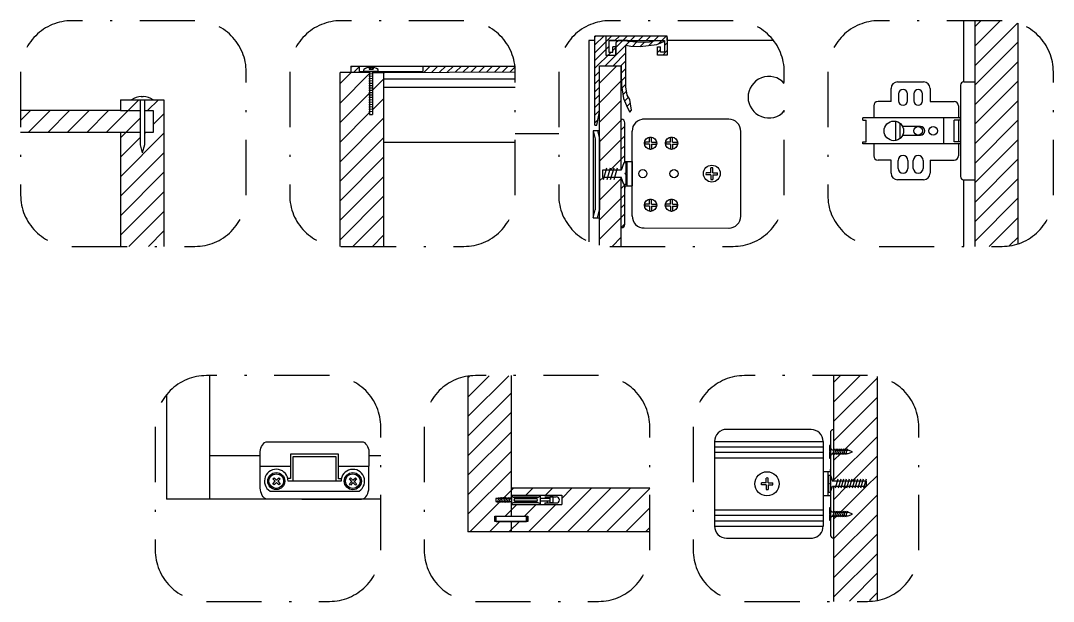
# Model space of a CAD drawing. Header units: millimetres. Extents: x 1648 to 3399, y 1593 to 2421.
# Drawn here: x 2481.5 to 2529.04, y 2319.37 to 2346.09 of the extents above; entities that cross this region are included whole.
import ezdxf

# ---------------------------------------------------------------- set-up
doc = ezdxf.new("R2010")
doc.units = ezdxf.units.MM
for name, pattern in [('DASHED', [0.75, 0.5, -0.25]), ('HIDDEN', [0.375, 0.25, -0.125]), ('TRATTOPUNTO', [25.4, 12.7, -6.35, 0, -6.35])]:
    doc.linetypes.add(name, pattern=pattern)
for name, color, linetype in [('ARREDI', 1, 'Continuous'), ('ARREDI SEZIONATI', 2, 'Continuous'), ('TRATTEGGIO', 5, 'HIDDEN'), ('VITI E CERNIERE', 8, 'Continuous')]:
    doc.layers.add(name, color=color, linetype=linetype)

msp = doc.modelspace()

# ---------------------------------------------------------------- hatches: boundary and pattern name
at = {"layer": 'ARREDI SEZIONATI'}
h = msp.add_hatch(dxfattribs=at)
h.set_pattern_fill('ANSI31', color=256, scale=0.2)
edge = h.paths.add_edge_path()
edge.add_line((2525.415, 2335.704), (2526.676, 2335.704))
edge.add_arc((2526.676, 2338.064), 2.36, 270, 288.2402)
edge.add_line((2527.415, 2335.823), (2527.415, 2345.97))
edge.add_arc((2526.676, 2343.729), 2.36, 71.7598, 90)
edge.add_line((2526.676, 2346.089), (2525.415, 2346.089))
edge.add_line((2525.415, 2346.089), (2525.415, 2335.704))
h = msp.add_hatch(dxfattribs=at)
h.set_pattern_fill('ANSI31', color=256, scale=0.2)
h.set_pattern_definition([(45, (-1034.7442, 530.17357), (-0.44901281, 0.44901281), [])])
h.paths.add_polyline_path([(2498.199, 2343.701), (2497.692, 2343.701), (2497.692, 2342.414), (2497.692, 2342.016), (2497.692, 2341.766), (2497.559, 2341.766), (2497.559, 2342.009), (2497.559, 2342.557), (2497.559, 2343.701), (2496.199, 2343.701), (2496.199, 2335.704, 0.004513), (2496.242, 2335.704), (2498.199, 2335.704)])
h = msp.add_hatch(dxfattribs=at)
h.set_pattern_fill('ANSI31', color=256, scale=0.2)
h.set_pattern_definition([(45, (-934.9542, 375.56755), (-0.44901281, 0.44901281), [])])
edge = h.paths.add_edge_path()
edge.add_line((2508.279, 2339.21), (2509.146, 2339.21))
edge.add_line((2509.146, 2339.21), (2509.146, 2344.013))
edge.add_line((2509.146, 2344.013), (2508.146, 2344.013))
edge.add_line((2508.146, 2344.013), (2508.146, 2340.655))
edge.add_line((2508.146, 2340.655), (2508.148, 2340.646))
edge.add_line((2508.148, 2340.646), (2508.148, 2337.38))
edge.add_line((2508.148, 2337.38), (2508.148, 2335.753))
edge.add_arc((2508.627, 2338.064), 2.36, 258.3045, 270)
edge.add_line((2508.627, 2335.704), (2509.146, 2335.704))
edge.add_line((2509.146, 2335.704), (2509.146, 2338.896))
edge.add_line((2509.146, 2338.896), (2508.279, 2338.896))
edge.add_line((2508.279, 2338.896), (2508.279, 2339.21))
h = msp.add_hatch(dxfattribs=at)
h.set_pattern_fill('ANSI31', color=256, scale=0.2)
h.set_pattern_definition([(45, (-934.9542, 355.59894), (-0.44901281, 0.44901281), [])])
h.paths.add_polyline_path([(2486.995, 2341.949), (2486.093, 2341.949), (2481.497, 2341.949), (2481.497, 2340.949), (2486.093, 2340.949), (2486.995, 2340.949)])
h.paths.add_polyline_path([(2486.995, 2342.449), (2486.593, 2342.449), (2486.093, 2342.449), (2486.093, 2341.949), (2486.995, 2341.949)], flags=17)
h.paths.add_polyline_path([(2488.093, 2342.449), (2487.2, 2342.449), (2487.2, 2341.949), (2487.593, 2341.949), (2487.593, 2340.949), (2487.2, 2340.949), (2487.2, 2340.375), (2487.098, 2340.004), (2486.995, 2340.375), (2486.995, 2340.949), (2486.093, 2340.949), (2486.093, 2335.704), (2488.093, 2335.704)])
h = msp.add_hatch(dxfattribs=at)
h.set_pattern_fill('ANSI31', color=256, scale=0.2)
h.paths.add_polyline_path([(2504.087, 2329.757), (2502.087, 2329.731), (2502.087, 2322.573), (2504.087, 2322.573), (2504.087, 2323.053), (2503.327, 2323.053), (2503.327, 2323.293), (2504.087, 2323.293), (2504.087, 2323.969), (2503.367, 2323.969), (2503.367, 2324.11), (2504.087, 2324.11), (2504.087, 2324.25)])
h.paths.add_polyline_path([(2510.459, 2322.573), (2510.459, 2324.573), (2504.087, 2324.573), (2504.087, 2324.25), (2506.406, 2324.25), (2506.406, 2323.828), (2505.622, 2323.828), (2504.087, 2323.828), (2504.087, 2323.293), (2504.847, 2323.293), (2504.847, 2323.053), (2504.087, 2323.053), (2504.087, 2322.573)])
h = msp.add_hatch(dxfattribs=at)
h.set_pattern_fill('ANSI31', color=256, scale=0.2)
edge = h.paths.add_edge_path()
edge.add_arc((2520.483, 2327.397), 2.36, 78.9152, 90)
edge.add_line((2520.483, 2329.757), (2518.937, 2329.757))
edge.add_line((2518.937, 2329.757), (2518.937, 2326.332))
edge.add_line((2518.937, 2326.332), (2519.585, 2326.332))
edge.add_line((2519.585, 2326.332), (2519.794, 2326.252))
edge.add_line((2519.794, 2326.252), (2519.585, 2326.171))
edge.add_line((2519.585, 2326.171), (2518.937, 2326.171))
edge.add_line((2518.937, 2326.171), (2518.937, 2324.909))
edge.add_line((2518.937, 2324.909), (2520.436, 2324.909))
edge.add_line((2520.436, 2324.909), (2520.436, 2324.665))
edge.add_line((2520.436, 2324.665), (2518.937, 2324.665))
edge.add_line((2518.937, 2324.665), (2518.937, 2323.468))
edge.add_line((2518.937, 2323.468), (2519.585, 2323.468))
edge.add_line((2519.585, 2323.468), (2519.794, 2323.388))
edge.add_line((2519.794, 2323.388), (2519.585, 2323.307))
edge.add_line((2519.585, 2323.307), (2518.937, 2323.307))
edge.add_line((2518.937, 2323.307), (2518.937, 2319.372))
edge.add_line((2518.937, 2319.372), (2520.937, 2319.416))
edge.add_line((2520.937, 2319.416), (2520.937, 2329.713))
at = {"layer": 'VITI E CERNIERE'}
h = msp.add_hatch(dxfattribs=at)
h.set_pattern_fill('ANSI31', color=256, scale=0.08)
h.set_pattern_definition([(45, (-934.9542, 375.56755), (-0.179605122, 0.179605122), [])])
h.paths.add_polyline_path([(2509.356, 2344.961), (2509.58, 2344.921), (2510.022, 2344.899), (2510.779, 2344.993), (2510.974, 2345.065), (2511.131, 2345.144), (2510.816, 2345.18), (2510.44, 2345.107), (2510.24, 2345.078), (2509.887, 2345.095), (2509.467, 2345.128), (2509.307, 2345.18), (2509.023, 2345.18), (2508.891, 2345.062), (2508.891, 2344.505), (2508.441, 2344.505), (2508.441, 2345.318), (2508.441, 2345.38), (2507.935, 2345.38), (2507.933, 2341.286), (2508.023, 2341.286), (2508.146, 2341.898), (2508.146, 2344.013), (2509.146, 2344.013), (2509.146, 2343.709), (2509.152, 2343.111), (2509.248, 2342.514), (2509.426, 2342.072), (2509.533, 2341.88), (2509.61, 2341.976), (2509.536, 2342.455), (2509.419, 2342.659), (2509.354, 2343.05), (2509.359, 2343.638)])
h.paths.add_polyline_path([(2511.266, 2345.38), (2508.441, 2345.38), (2508.441, 2345.318), (2508.441, 2344.505), (2508.891, 2344.505), (2508.891, 2344.88), (2508.756, 2344.88), (2508.756, 2344.64), (2508.576, 2344.64), (2508.576, 2345.18), (2508.891, 2345.18), (2511.131, 2345.18), (2511.131, 2344.64), (2510.951, 2344.64), (2510.951, 2344.88), (2510.816, 2344.88), (2510.816, 2344.505), (2511.266, 2344.505), (2511.266, 2345.317)])
h = msp.add_hatch(dxfattribs=at)
h.set_pattern_fill('ANSI31', color=256, scale=0.08)
h.set_pattern_definition([(45, (-934.9542, 355.59894), (-0.179605122, 0.179605122), [])])
h.paths.add_polyline_path([(2497.084, 2344.001), (2496.699, 2344.001), (2496.699, 2343.701), (2497.084, 2343.701), (2497.084, 2343.751)])
h.paths.add_polyline_path([(2500.01, 2343.751), (2497.692, 2343.751), (2497.692, 2343.701), (2498.199, 2343.701), (2504.267, 2343.729, 0.028927), (2504.251, 2344.001), (2500.01, 2344.001)])
h.paths.add_polyline_path([(2497.559, 2343.751), (2497.084, 2343.751), (2497.084, 2343.701), (2497.559, 2343.701)])
h = msp.add_hatch(dxfattribs=at)
h.set_pattern_fill('ANSI31', color=256, scale=0.1)
h.set_pattern_definition([(45, (-934.9542, 375.56755), (-0.224506403, 0.224506403), [])])
h.paths.add_polyline_path([(2509.146, 2339.21), (2509.268, 2339.553), (2509.313, 2339.553), (2509.313, 2341.386, 0.414214), (2509.146, 2341.553)])
h.paths.add_polyline_path([(2509.146, 2336.553, 0.414214), (2509.313, 2336.719), (2509.313, 2338.553), (2509.268, 2338.553), (2509.146, 2338.896)])

# ---------------------------------------------------------------- linework, layer by layer
at = {"layer": 'ARREDI'}
for p, q in [((2507.935, 2345.18), (2507.646, 2345.18)), ((2507.646, 2345.18), (2507.646, 2337.48)), ((2516.152, 2345.18), (2511.266, 2345.18)), ((2507.646, 2337.48), (2507.646, 2335.917)), ((2488.207, 2328.871), (2488.207, 2324.073)), ((2492.526, 2326.073), (2490.207, 2326.073)), ((2498.074, 2326.073), (2497.526, 2326.073)), ((2498.074, 2324.073), (2488.207, 2324.073))]:
    msp.add_line(p, q, dxfattribs=at)
for points in [[(2490.207, 2324.553), (2490.207, 2329.757)], [(2490.207, 2324.073), (2490.207, 2324.553)]]:
    msp.add_lwpolyline(points, dxfattribs=at)
msp.add_arc((2515.938, 2342.568), 0.955, 41.6491, 318.3509, dxfattribs=at)
msp.add_arc((2515.938, 2342.568), 0.955, 41.6491, 318.3509, dxfattribs=at)
at = {"layer": 'ARREDI SEZIONATI'}
for p, q in [((2524.915, 2343.268), (2524.915, 2346.089)), ((2525.415, 2346.089), (2525.415, 2335.704)), ((2527.415, 2335.823), (2527.415, 2345.97)), ((2496.199, 2335.704), (2496.199, 2343.701)), ((2497.559, 2343.701), (2496.199, 2343.701)), ((2497.692, 2343.701), (2498.199, 2343.701)), ((2498.199, 2343.701), (2498.199, 2335.704)), ((2498.199, 2343.701), (2498.199, 2341.701)), ((2508.146, 2335.753), (2508.146, 2344.013)), ((2509.146, 2339.21), (2509.146, 2344.013)), ((2486.093, 2342.449), (2486.593, 2342.449)), ((2486.093, 2342.449), (2486.093, 2341.949)), ((2487.593, 2342.449), (2488.093, 2342.449)), ((2488.093, 2342.449), (2488.093, 2335.704)), ((2486.093, 2341.949), (2481.497, 2341.949)), ((2486.093, 2341.949), (2486.995, 2341.949)), ((2487.2, 2341.949), (2487.593, 2341.949)), ((2487.593, 2341.949), (2487.593, 2340.949)), ((2486.093, 2340.949), (2481.497, 2340.949)), ((2486.093, 2340.949), (2486.093, 2335.704)), ((2486.995, 2340.949), (2486.093, 2340.949)), ((2487.593, 2340.949), (2487.2, 2340.949)), ((2509.146, 2335.704), (2509.146, 2338.896)), ((2524.915, 2335.704), (2524.915, 2338.768)), ((2496.242, 2335.704), (2498.199, 2335.704)), ((2502.087, 2329.731), (2502.087, 2322.573)), ((2518.937, 2326.332), (2518.937, 2329.757)), ((2520.937, 2319.416), (2520.937, 2329.713)), ((2510.459, 2324.573), (2504.087, 2324.573)), ((2518.937, 2323.468), (2518.937, 2323.496)), ((2518.937, 2319.372), (2518.937, 2323.307)), ((2510.459, 2322.573), (2502.087, 2322.573))]:
    msp.add_line(p, q, dxfattribs=at)
for points in [[(2504.087, 2323.293), (2504.087, 2329.757)], [(2504.087, 2322.573), (2504.087, 2323.053)]]:
    msp.add_lwpolyline(points, dxfattribs=at)
at = {"layer": 'TRATTEGGIO', "linetype": 'TRATTOPUNTO', "ltscale": 0.2}
for points in [[(2483.857, 2335.704), (2489.522, 2335.704, 0.414214), (2491.882, 2338.064), (2491.882, 2343.729, 0.414214), (2489.522, 2346.089), (2483.857, 2346.089, 0.414214), (2481.497, 2343.729), (2481.497, 2338.064, 0.414214)], [(2496.242, 2335.704), (2501.906, 2335.704, 0.414214), (2504.267, 2338.064), (2504.267, 2343.729, 0.414214), (2501.906, 2346.089), (2496.242, 2346.089, 0.414214), (2493.882, 2343.729), (2493.882, 2338.064, 0.414214)], [(2508.627, 2335.704), (2514.291, 2335.704, 0.414214), (2516.651, 2338.064), (2516.651, 2343.729, 0.414214), (2514.291, 2346.089), (2508.627, 2346.089, 0.414214), (2506.267, 2343.729), (2506.267, 2338.064, 0.414214)], [(2521.011, 2335.704), (2526.676, 2335.704, 0.414214), (2529.036, 2338.064), (2529.036, 2343.729, 0.414214), (2526.676, 2346.089), (2521.011, 2346.089, 0.414214), (2518.651, 2343.729), (2518.651, 2338.064, 0.414214)], [(2490.05, 2319.372), (2495.714, 2319.372, 0.414214), (2498.074, 2321.732), (2498.074, 2327.397, 0.414214), (2495.714, 2329.757), (2490.05, 2329.757, 0.414214), (2487.689, 2327.397), (2487.689, 2321.732, 0.414214)], [(2502.434, 2319.372), (2508.099, 2319.372, 0.414214), (2510.459, 2321.732), (2510.459, 2327.397, 0.414214), (2508.099, 2329.757), (2502.434, 2329.757, 0.414214), (2500.074, 2327.397), (2500.074, 2321.732, 0.414214)], [(2514.819, 2319.372), (2520.483, 2319.372, 0.414214), (2522.844, 2321.732), (2522.844, 2327.397, 0.414214), (2520.483, 2329.757), (2514.819, 2329.757, 0.414214), (2512.459, 2327.397), (2512.459, 2321.732, 0.414214)]]:
    msp.add_lwpolyline(points, format="xyb", close=True, dxfattribs=at)
at = {"layer": 'VITI E CERNIERE'}
for p, q in [((2507.933, 2341.286), (2507.935, 2345.38)), ((2511.266, 2345.38), (2507.935, 2345.38)), ((2508.441, 2345.38), (2508.441, 2344.505)), ((2508.441, 2345.38), (2508.441, 2344.505)), ((2508.441, 2345.318), (2508.441, 2344.505)), ((2508.576, 2345.18), (2511.131, 2345.18)), ((2508.891, 2345.18), (2508.576, 2345.18)), ((2508.576, 2345.18), (2508.576, 2344.64)), ((2509.023, 2345.18), (2508.891, 2345.062)), ((2509.427, 2345.18), (2509.023, 2345.18)), ((2509.467, 2345.128), (2509.307, 2345.18)), ((2509.887, 2345.095), (2509.467, 2345.128)), ((2510.44, 2345.107), (2510.24, 2345.078)), ((2510.816, 2345.18), (2510.44, 2345.107)), ((2511.131, 2345.144), (2510.816, 2345.18)), ((2510.816, 2345.18), (2511.131, 2345.18)), ((2510.974, 2345.065), (2511.131, 2345.144)), ((2511.131, 2345.18), (2511.131, 2344.64)), ((2511.266, 2345.18), (2511.266, 2345.38)), ((2511.266, 2345.317), (2511.266, 2344.504)), ((2508.576, 2344.64), (2508.756, 2344.64)), ((2508.756, 2344.64), (2508.756, 2344.88)), ((2508.891, 2344.88), (2508.756, 2344.88)), ((2508.891, 2345.062), (2508.891, 2344.505)), ((2508.891, 2344.505), (2508.891, 2344.88)), ((2508.891, 2344.505), (2508.891, 2344.88)), ((2509.359, 2343.638), (2509.356, 2344.961)), ((2509.356, 2344.961), (2509.58, 2344.921)), ((2509.58, 2344.921), (2510.022, 2344.899)), ((2510.24, 2345.078), (2509.887, 2345.095)), ((2510.022, 2344.899), (2510.779, 2344.993)), ((2510.779, 2344.993), (2510.974, 2345.065)), ((2510.816, 2344.505), (2510.816, 2344.88)), ((2510.816, 2344.88), (2510.951, 2344.88)), ((2510.951, 2344.64), (2510.951, 2344.88)), ((2511.131, 2344.64), (2510.951, 2344.64)), ((2508.441, 2344.505), (2508.891, 2344.505)), ((2508.441, 2344.505), (2508.891, 2344.505)), ((2508.441, 2344.505), (2508.891, 2344.505)), ((2511.266, 2344.505), (2510.816, 2344.505)), ((2496.699, 2344.001), (2504.251, 2344.001)), ((2496.699, 2344.001), (2496.699, 2343.701)), ((2497.084, 2344.001), (2497.084, 2343.751)), ((2497.084, 2343.751), (2500.01, 2343.751)), ((2497.949, 2343.751), (2497.296, 2343.751)), ((2497.559, 2343.751), (2497.559, 2342.414)), ((2497.692, 2343.751), (2497.692, 2342.414)), ((2498.199, 2343.701), (2504.267, 2343.729)), ((2500.01, 2344.001), (2500.01, 2343.751)), ((2508.146, 2341.898), (2508.146, 2344.013)), ((2508.146, 2344.013), (2509.146, 2344.013)), ((2509.146, 2344.013), (2509.146, 2343.709)), ((2509.146, 2343.709), (2509.152, 2343.111)), ((2497.726, 2343.637), (2497.525, 2343.627)), ((2497.726, 2343.53), (2497.525, 2343.519)), ((2497.726, 2343.422), (2497.525, 2343.411)), ((2497.726, 2343.314), (2497.525, 2343.303)), ((2497.726, 2343.206), (2497.525, 2343.196)), ((2497.726, 2343.206), (2497.525, 2343.196)), ((2504.267, 2343.399), (2498.199, 2343.399)), ((2509.354, 2343.05), (2509.359, 2343.638)), ((2521.865, 2343.268), (2523.065, 2343.268)), ((2524.915, 2343.268), (2524.915, 2343.268)), ((2524.915, 2343.268), (2524.915, 2343.268)), ((2524.915, 2343.268), (2525.415, 2343.268)), ((2497.726, 2343.098), (2497.525, 2343.088)), ((2497.726, 2342.99), (2497.525, 2342.98)), ((2497.726, 2342.883), (2497.525, 2342.872)), ((2497.726, 2342.775), (2497.525, 2342.764)), ((2498.199, 2343.025), (2504.267, 2343.025)), ((2509.152, 2343.111), (2509.248, 2342.514)), ((2509.419, 2342.659), (2509.354, 2343.05)), ((2521.565, 2342.368), (2521.565, 2342.968)), ((2521.915, 2342.723), (2521.915, 2342.395)), ((2522.315, 2342.395), (2522.315, 2342.723)), ((2522.615, 2342.723), (2522.615, 2342.395)), ((2523.015, 2342.395), (2523.015, 2342.723)), ((2523.365, 2342.968), (2523.365, 2342.368)), ((2524.765, 2343.118), (2524.765, 2338.918)), ((2486.995, 2342.449), (2486.995, 2340.375)), ((2487.2, 2342.449), (2487.2, 2340.375)), ((2497.726, 2342.667), (2497.525, 2342.656)), ((2497.726, 2342.559), (2497.525, 2342.549)), ((2497.726, 2342.449), (2497.525, 2342.439)), ((2497.726, 2342.342), (2497.525, 2342.331)), ((2497.559, 2342.557), (2497.559, 2342.009)), ((2497.692, 2342.557), (2497.692, 2342.016)), ((2509.248, 2342.514), (2509.426, 2342.072)), ((2509.536, 2342.455), (2509.419, 2342.659)), ((2509.61, 2341.976), (2509.536, 2342.455)), ((2521.565, 2342.368), (2520.965, 2342.368)), ((2523.365, 2342.368), (2524.465, 2342.368)), ((2497.726, 2342.234), (2497.525, 2342.223)), ((2497.726, 2342.126), (2497.525, 2342.116)), ((2497.726, 2342.018), (2497.525, 2342.008)), ((2497.726, 2342.018), (2497.525, 2342.008)), ((2497.726, 2341.91), (2497.525, 2341.9)), ((2497.559, 2342.009), (2497.559, 2341.766)), ((2497.692, 2342.016), (2497.692, 2341.766)), ((2508.023, 2341.286), (2508.146, 2341.898)), ((2509.426, 2342.072), (2509.533, 2341.88)), ((2509.533, 2341.88), (2509.61, 2341.976)), ((2520.765, 2342.168), (2520.765, 2341.618)), ((2524.665, 2342.168), (2524.665, 2341.618)), ((2497.559, 2341.766), (2497.692, 2341.766)), ((2509.146, 2341.553), (2509.146, 2341.553)), ((2509.313, 2339.553), (2509.313, 2341.386)), ((2514.103, 2341.552), (2510.129, 2341.552)), ((2524.765, 2341.618), (2520.265, 2341.618)), ((2520.265, 2341.518), (2520.265, 2341.618)), ((2520.265, 2341.518), (2520.415, 2341.518)), ((2520.415, 2340.518), (2520.415, 2341.518)), ((2521.765, 2341.463), (2521.765, 2340.574)), ((2521.965, 2341.378), (2521.965, 2340.658)), ((2523.973, 2341.618), (2523.973, 2340.418)), ((2524.765, 2341.518), (2524.465, 2341.518)), ((2524.465, 2340.518), (2524.465, 2341.518)), ((2524.665, 2341.518), (2524.665, 2340.518)), ((2524.765, 2341.518), (2524.765, 2341.618)), ((2504.267, 2340.896), (2506.267, 2340.896)), ((2508.148, 2341.013), (2507.851, 2341.013)), ((2507.851, 2341.013), (2507.948, 2340.646)), ((2507.851, 2341.013), (2507.851, 2337.013)), ((2507.933, 2341.286), (2508.023, 2341.286)), ((2508.051, 2341.013), (2508.148, 2340.646)), ((2509.645, 2337.099), (2509.647, 2341.006)), ((2509.645, 2337.096), (2509.647, 2341.006)), ((2514.648, 2337.092), (2514.646, 2341.002)), ((2522.922, 2341.218), (2522.098, 2341.218)), ((2522.098, 2340.818), (2522.922, 2340.818)), ((2486.995, 2340.375), (2487.098, 2340.004)), ((2487.2, 2340.375), (2487.098, 2340.004)), ((2498.199, 2340.501), (2504.267, 2340.501)), ((2507.948, 2340.646), (2507.948, 2337.38)), ((2508.148, 2340.646), (2508.148, 2337.38)), ((2508.148, 2340.646), (2508.148, 2337.38)), ((2520.265, 2340.418), (2520.265, 2340.518)), ((2520.265, 2340.518), (2520.415, 2340.518)), ((2524.765, 2340.418), (2520.265, 2340.418)), ((2520.765, 2340.418), (2520.765, 2339.868)), ((2524.765, 2340.518), (2524.465, 2340.518)), ((2524.665, 2340.418), (2524.665, 2339.868)), ((2524.765, 2340.518), (2524.765, 2340.418)), ((2509.268, 2339.553), (2509.146, 2339.21)), ((2509.368, 2339.553), (2509.268, 2339.553)), ((2509.313, 2339.608), (2509.313, 2339.719)), ((2509.313, 2339.608), (2509.646, 2339.608)), ((2509.424, 2338.497), (2509.424, 2339.608)), ((2509.646, 2339.608), (2509.646, 2338.497)), ((2521.565, 2339.668), (2520.965, 2339.668)), ((2521.565, 2339.068), (2521.565, 2339.668)), ((2521.89, 2339.293), (2521.89, 2339.662)), ((2522.34, 2339.662), (2522.34, 2339.293)), ((2522.59, 2339.293), (2522.59, 2339.662)), ((2523.04, 2339.662), (2523.04, 2339.293)), ((2523.365, 2339.668), (2523.365, 2339.068)), ((2523.365, 2339.668), (2524.465, 2339.668)), ((2508.279, 2339.21), (2508.279, 2338.896)), ((2508.324, 2338.785), (2508.479, 2339.321)), ((2508.49, 2338.785), (2508.646, 2339.321)), ((2508.657, 2338.785), (2508.813, 2339.321)), ((2508.824, 2338.785), (2508.979, 2339.321)), ((2509.313, 2339.053), (2509.368, 2339.108)), ((2509.368, 2338.997), (2509.313, 2339.053)), ((2509.268, 2338.553), (2509.146, 2338.896)), ((2509.368, 2338.553), (2509.268, 2338.553)), ((2509.313, 2336.719), (2509.313, 2338.553)), ((2509.313, 2338.497), (2509.646, 2338.497)), ((2509.313, 2338.497), (2509.313, 2338.386)), ((2523.065, 2338.768), (2521.865, 2338.768)), ((2524.915, 2338.768), (2524.915, 2338.768)), ((2524.915, 2338.768), (2525.415, 2338.768)), ((2507.851, 2337.013), (2507.948, 2337.38)), ((2508.051, 2337.013), (2508.148, 2337.38)), ((2507.851, 2337.013), (2508.148, 2337.013)), ((2509.146, 2336.553), (2509.146, 2336.553)), ((2510.203, 2336.553), (2514.113, 2336.549)), ((2517.881, 2327.276), (2513.973, 2327.28)), ((2517.881, 2327.276), (2514.737, 2327.28)), ((2518.771, 2327.114), (2518.771, 2322.447)), ((2518.937, 2327.28), (2518.937, 2327.28)), ((2518.937, 2326.332), (2518.937, 2327.28)), ((2492.862, 2326.718), (2497.189, 2326.718)), ((2513.438, 2326.738), (2513.441, 2322.83)), ((2513.438, 2326.73), (2518.438, 2326.73)), ((2518.438, 2326.734), (2518.436, 2322.826)), ((2518.438, 2326.73), (2518.436, 2322.826)), ((2492.526, 2325.588), (2492.526, 2326.262)), ((2497.526, 2326.262), (2497.526, 2325.588)), ((2513.438, 2326.48), (2518.438, 2326.48)), ((2513.438, 2326.23), (2518.438, 2326.23)), ((2513.438, 2326.23), (2518.438, 2326.23)), ((2518.729, 2326.28), (2518.757, 2326.252)), ((2518.757, 2326.252), (2518.729, 2326.223)), ((2518.946, 2326.389), (2518.866, 2326.114)), ((2518.937, 2324.909), (2518.937, 2326.171)), ((2519.031, 2326.389), (2518.951, 2326.114)), ((2519.117, 2326.389), (2519.037, 2326.114)), ((2519.053, 2326.171), (2519.585, 2326.171)), ((2519.056, 2326.332), (2519.585, 2326.332)), ((2519.202, 2326.389), (2519.122, 2326.114)), ((2519.288, 2326.389), (2519.208, 2326.114)), ((2519.373, 2326.389), (2519.293, 2326.114)), ((2519.459, 2326.389), (2519.379, 2326.114)), ((2519.544, 2326.389), (2519.464, 2326.114)), ((2513.438, 2325.98), (2518.438, 2325.98)), ((2492.526, 2324.576), (2492.526, 2325.588)), ((2492.526, 2325.588), (2493.922, 2325.588)), ((2496.133, 2325.588), (2497.526, 2325.588)), ((2497.526, 2324.576), (2497.526, 2325.588)), ((2518.771, 2325.336), (2518.437, 2325.336)), ((2518.659, 2325.336), (2518.659, 2324.225)), ((2518.692, 2325.176), (2518.771, 2325.176)), ((2518.771, 2325.336), (2518.771, 2325.447)), ((2518.771, 2325.176), (2518.865, 2324.909)), ((2493.106, 2325.006), (2493.162, 2325.061)), ((2493.217, 2324.895), (2493.106, 2325.006)), ((2493.106, 2324.783), (2493.217, 2324.895)), ((2493.162, 2324.728), (2493.106, 2324.783)), ((2493.162, 2325.061), (2493.273, 2324.95)), ((2493.273, 2324.839), (2493.162, 2324.728)), ((2493.273, 2324.95), (2493.384, 2325.061)), ((2493.384, 2324.728), (2493.273, 2324.839)), ((2493.44, 2325.006), (2493.329, 2324.895)), ((2493.329, 2324.895), (2493.44, 2324.783)), ((2493.384, 2325.061), (2493.44, 2325.006)), ((2493.44, 2324.783), (2493.384, 2324.728)), ((2496.245, 2324.902), (2493.81, 2324.905)), ((2496.629, 2325.003), (2496.685, 2325.058)), ((2496.74, 2324.891), (2496.629, 2325.003)), ((2496.629, 2324.78), (2496.74, 2324.891)), ((2496.685, 2324.725), (2496.629, 2324.78)), ((2496.685, 2325.058), (2496.796, 2324.947)), ((2496.796, 2324.836), (2496.685, 2324.725)), ((2496.796, 2324.947), (2496.907, 2325.058)), ((2496.907, 2324.725), (2496.796, 2324.836)), ((2496.963, 2325.003), (2496.852, 2324.891)), ((2496.852, 2324.891), (2496.963, 2324.78)), ((2496.907, 2325.058), (2496.963, 2325.003)), ((2496.963, 2324.78), (2496.907, 2324.725)), ((2518.692, 2324.83), (2518.735, 2324.787)), ((2518.735, 2324.787), (2518.692, 2324.744)), ((2518.771, 2324.397), (2518.865, 2324.665)), ((2518.937, 2323.468), (2518.937, 2324.665)), ((2519.116, 2324.996), (2518.995, 2324.578)), ((2519.246, 2324.996), (2519.125, 2324.578)), ((2519.376, 2324.996), (2519.255, 2324.578)), ((2519.506, 2324.996), (2519.384, 2324.578)), ((2519.635, 2324.996), (2519.514, 2324.578)), ((2519.765, 2324.996), (2519.644, 2324.578)), ((2519.895, 2324.996), (2519.774, 2324.578)), ((2520.025, 2324.996), (2519.904, 2324.578)), ((2520.155, 2324.996), (2520.033, 2324.578)), ((2520.284, 2324.996), (2520.163, 2324.578)), ((2520.414, 2324.996), (2520.293, 2324.578)), ((2520.436, 2324.665), (2520.436, 2324.909)), ((2492.976, 2324.444), (2497.079, 2324.444)), ((2504.087, 2324.25), (2504.087, 2323.83)), ((2504.087, 2324.25), (2506.406, 2324.25)), ((2505.407, 2324.25), (2505.407, 2323.83)), ((2505.622, 2324.18), (2506.156, 2324.18)), ((2505.74, 2324.18), (2505.74, 2324.1)), ((2506.007, 2324.18), (2505.857, 2324.18)), ((2505.857, 2324.18), (2505.857, 2323.9)), ((2506.007, 2323.9), (2506.007, 2324.18)), ((2506.406, 2324.25), (2506.406, 2323.828)), ((2518.771, 2324.225), (2518.437, 2324.225)), ((2518.692, 2324.397), (2518.771, 2324.397)), ((2518.771, 2324.225), (2518.771, 2324.114)), ((2494.436, 2324.073), (2492.862, 2324.073)), ((2494.436, 2324.073), (2495.616, 2324.073)), ((2495.616, 2324.073), (2497.189, 2324.073)), ((2503.367, 2324.11), (2503.367, 2323.969)), ((2503.45, 2323.92), (2503.519, 2324.16)), ((2503.524, 2323.92), (2503.594, 2324.16)), ((2503.599, 2323.92), (2503.669, 2324.16)), ((2503.674, 2323.92), (2503.743, 2324.16)), ((2503.748, 2323.92), (2503.818, 2324.16)), ((2503.823, 2323.92), (2503.893, 2324.16)), ((2503.897, 2323.92), (2503.967, 2324.16)), ((2503.972, 2323.92), (2504.042, 2324.16)), ((2504.087, 2323.828), (2505.622, 2323.828)), ((2505.287, 2324.16), (2504.207, 2324.16)), ((2504.207, 2324.04), (2504.207, 2324.04)), ((2504.207, 2323.92), (2505.287, 2323.92)), ((2504.207, 2323.92), (2504.207, 2323.92)), ((2505.227, 2324.13), (2504.267, 2324.13)), ((2504.267, 2324.1), (2505.227, 2324.1)), ((2505.227, 2323.98), (2504.267, 2323.98)), ((2505.227, 2323.95), (2504.267, 2323.95)), ((2505.287, 2324.04), (2505.287, 2324.04)), ((2505.287, 2323.92), (2505.287, 2323.92)), ((2505.857, 2324.1), (2505.407, 2324.1)), ((2505.857, 2323.98), (2505.407, 2323.98)), ((2505.622, 2323.9), (2505.622, 2323.828)), ((2505.622, 2323.9), (2506.156, 2323.9)), ((2505.622, 2323.828), (2506.406, 2323.828)), ((2505.74, 2323.98), (2505.74, 2323.9)), ((2506.007, 2323.9), (2505.857, 2323.9)), ((2503.387, 2323.293), (2503.327, 2323.233)), ((2503.327, 2323.233), (2503.327, 2323.113)), ((2503.387, 2323.053), (2503.387, 2323.293)), ((2503.387, 2323.293), (2504.787, 2323.293)), ((2504.787, 2323.293), (2504.847, 2323.233)), ((2504.787, 2323.053), (2504.787, 2323.293)), ((2504.847, 2323.113), (2504.847, 2323.233)), ((2513.438, 2323.58), (2518.438, 2323.58)), ((2513.438, 2323.33), (2518.438, 2323.33)), ((2518.729, 2323.416), (2518.757, 2323.388)), ((2518.757, 2323.388), (2518.729, 2323.359)), ((2518.946, 2323.525), (2518.866, 2323.25)), ((2518.937, 2322.28), (2518.937, 2323.307)), ((2519.031, 2323.525), (2518.951, 2323.25)), ((2519.117, 2323.525), (2519.037, 2323.25)), ((2519.053, 2323.307), (2519.585, 2323.307)), ((2519.056, 2323.468), (2519.585, 2323.468)), ((2519.202, 2323.525), (2519.122, 2323.25)), ((2519.288, 2323.525), (2519.208, 2323.25)), ((2519.373, 2323.525), (2519.293, 2323.25)), ((2519.459, 2323.525), (2519.379, 2323.25)), ((2519.544, 2323.525), (2519.464, 2323.25)), ((2503.387, 2323.053), (2503.327, 2323.113)), ((2503.387, 2323.053), (2504.787, 2323.053)), ((2504.787, 2323.053), (2504.847, 2323.113)), ((2513.438, 2323.08), (2518.438, 2323.08)), ((2513.438, 2323.08), (2518.438, 2323.08)), ((2513.438, 2322.83), (2518.438, 2322.83)), ((2513.983, 2322.28), (2517.955, 2322.28)), ((2518.937, 2322.28), (2518.937, 2322.28))]:
    msp.add_line(p, q, dxfattribs=at)
at = {"layer": 'VITI E CERNIERE', "linetype": 'Continuous'}
for p, q in [((2497.296, 2343.751), (2497.296, 2343.844)), ((2497.595, 2343.942), (2497.656, 2343.942)), ((2497.949, 2343.751), (2497.949, 2343.844)), ((2486.593, 2342.449), (2487.593, 2342.449)), ((2487.051, 2342.6), (2487.144, 2342.6)), ((2510.444, 2340.5), (2510.228, 2340.5)), ((2510.444, 2340.404), (2510.228, 2340.404)), ((2510.444, 2340.5), (2510.444, 2340.716)), ((2510.444, 2340.404), (2510.444, 2340.188)), ((2510.539, 2340.5), (2510.539, 2340.716)), ((2510.539, 2340.5), (2510.755, 2340.5)), ((2510.539, 2340.404), (2510.755, 2340.404)), ((2510.539, 2340.404), (2510.539, 2340.188)), ((2511.411, 2340.5), (2511.195, 2340.5)), ((2511.411, 2340.404), (2511.195, 2340.404)), ((2511.411, 2340.5), (2511.411, 2340.716)), ((2511.411, 2340.404), (2511.411, 2340.188)), ((2511.507, 2340.5), (2511.507, 2340.716)), ((2511.507, 2340.5), (2511.723, 2340.5)), ((2511.507, 2340.404), (2511.723, 2340.404)), ((2511.507, 2340.404), (2511.507, 2340.188)), ((2513.265, 2339.095), (2513.049, 2339.095)), ((2513.265, 2339), (2513.049, 2339)), ((2513.265, 2339.095), (2513.265, 2339.311)), ((2513.265, 2339), (2513.265, 2338.783)), ((2513.36, 2339.095), (2513.36, 2339.311)), ((2513.36, 2339.095), (2513.576, 2339.095)), ((2513.36, 2339), (2513.576, 2339)), ((2513.36, 2339), (2513.36, 2338.783)), ((2510.444, 2337.646), (2510.228, 2337.646)), ((2510.444, 2337.55), (2510.228, 2337.55)), ((2510.444, 2337.646), (2510.444, 2337.862)), ((2510.444, 2337.55), (2510.444, 2337.334)), ((2510.539, 2337.646), (2510.539, 2337.862)), ((2510.539, 2337.646), (2510.755, 2337.646)), ((2510.539, 2337.55), (2510.755, 2337.55)), ((2510.539, 2337.55), (2510.539, 2337.334)), ((2511.408, 2337.646), (2511.192, 2337.646)), ((2511.408, 2337.55), (2511.192, 2337.55)), ((2511.408, 2337.646), (2511.408, 2337.862)), ((2511.408, 2337.55), (2511.408, 2337.334)), ((2511.503, 2337.646), (2511.503, 2337.862)), ((2511.503, 2337.646), (2511.719, 2337.646)), ((2511.503, 2337.55), (2511.719, 2337.55)), ((2511.503, 2337.55), (2511.503, 2337.334)), ((2515.81, 2324.83), (2515.594, 2324.83)), ((2515.81, 2324.734), (2515.594, 2324.734)), ((2515.81, 2324.83), (2515.81, 2325.046)), ((2515.81, 2324.734), (2515.81, 2324.518)), ((2515.905, 2324.83), (2515.905, 2325.046)), ((2515.905, 2324.83), (2516.121, 2324.83)), ((2515.905, 2324.734), (2516.121, 2324.734)), ((2515.905, 2324.734), (2515.905, 2324.518))]:
    msp.add_line(p, q, dxfattribs=at)
at = {"layer": 'VITI E CERNIERE', "linetype": 'DASHED'}
for p, q in [((2497.535, 2343.936), (2497.535, 2343.851)), ((2497.535, 2343.851), (2497.717, 2343.851)), ((2497.581, 2343.941), (2497.581, 2343.851)), ((2497.672, 2343.941), (2497.672, 2343.851)), ((2497.717, 2343.936), (2497.717, 2343.851))]:
    msp.add_line(p, q, dxfattribs=at)
at = {"layer": 'VITI E CERNIERE'}
for points in [[(2509.368, 2339.108), (2509.368, 2339.553)], [(2509.146, 2339.21), (2508.279, 2339.21)], [(2509.368, 2338.553), (2509.368, 2338.997)], [(2508.279, 2338.896), (2509.146, 2338.896)], [(2496.245, 2325.015), (2496.133, 2325.015), (2496.133, 2326.138), (2493.922, 2326.138), (2493.922, 2325.018), (2493.81, 2325.018)], [(2518.771, 2326.537), (2518.729, 2326.537), (2518.729, 2326.28)], [(2518.729, 2326.223), (2518.729, 2325.967), (2518.771, 2325.967), (2518.801, 2326.114), (2518.843, 2326.171), (2519.585, 2326.171)], [(2519.585, 2326.332), (2518.843, 2326.332), (2518.801, 2326.389), (2518.771, 2326.537)], [(2519.585, 2326.171), (2519.794, 2326.252), (2519.585, 2326.332)], [(2496.245, 2324.902), (2496.021, 2324.902), (2496.021, 2326.026), (2494.034, 2326.026), (2494.034, 2324.905), (2493.81, 2324.905)], [(2518.692, 2325.176), (2518.692, 2324.83)], [(2518.692, 2324.744), (2518.692, 2324.397)], [(2520.436, 2324.909), (2518.865, 2324.909)], [(2518.865, 2324.665), (2520.436, 2324.665)], [(2519.74, 2324.909), (2519.74, 2324.909)], [(2504.087, 2324.11), (2503.367, 2324.11)], [(2503.367, 2323.969), (2504.087, 2323.969)], [(2518.771, 2323.673), (2518.729, 2323.673), (2518.729, 2323.416)], [(2518.729, 2323.359), (2518.729, 2323.103), (2518.771, 2323.103), (2518.801, 2323.25), (2518.843, 2323.307), (2519.585, 2323.307)], [(2519.585, 2323.468), (2518.843, 2323.468), (2518.801, 2323.525), (2518.771, 2323.673)], [(2519.585, 2323.307), (2519.794, 2323.388), (2519.585, 2323.468)]]:
    msp.add_lwpolyline(points, dxfattribs=at)
msp.add_lwpolyline([(2504.847, 2323.053), (2503.327, 2323.053), (2503.327, 2323.293), (2504.847, 2323.293)], close=True, dxfattribs=at)
for centre, radius in [((2521.695, 2341.018), 0.45), ((2522.815, 2341.018), 0.2), ((2523.503, 2341.018), 0.2), ((2510.493, 2340.452), 0.284), ((2511.464, 2340.452), 0.284), ((2513.314, 2339.053), 0.388), ((2510.141, 2339.053), 0.188), ((2511.574, 2339.053), 0.188), ((2510.493, 2337.6), 0.284), ((2511.456, 2337.6), 0.284), ((2511.457, 2337.6), 0.284), ((2493.265, 2324.905), 0.393), ((2493.265, 2324.905), 0.337), ((2496.788, 2324.902), 0.393), ((2496.788, 2324.902), 0.337), ((2515.854, 2324.78), 0.556)]:
    msp.add_circle(centre, radius, dxfattribs=at)
at = {"layer": 'VITI E CERNIERE', "linetype": 'Continuous'}
for centre, radius, start, end in [((2497.625, 2343.345), 0.598, 92.9028, 123.3985), ((2497.634, 2343.391), 0.551, 55.237, 87.7461), ((2487.098, 2341.684), 0.917, 92.9028, 123.3985), ((2487.111, 2341.755), 0.845, 55.237, 87.7461), ((2510.492, 2340.452), 0.268, 169.7597, 190.2403), ((2510.492, 2340.452), 0.268, 79.7597, 100.2403), ((2510.492, 2340.452), 0.268, 349.7597, 10.2403), ((2511.459, 2340.452), 0.268, 169.7597, 190.2403), ((2511.459, 2340.452), 0.268, 79.7597, 100.2403), ((2511.459, 2340.452), 0.268, 349.7597, 10.2403), ((2510.492, 2340.452), 0.268, 259.7597, 280.2403), ((2511.459, 2340.452), 0.268, 259.7597, 280.2403), ((2513.312, 2339.047), 0.268, 169.7597, 190.2403), ((2513.312, 2339.047), 0.268, 79.7597, 100.2403), ((2513.312, 2339.047), 0.268, 349.7597, 10.2403), ((2513.312, 2339.047), 0.268, 259.7597, 280.2403), ((2510.492, 2337.598), 0.268, 169.7597, 190.2403), ((2510.492, 2337.598), 0.268, 79.7597, 100.2403), ((2510.492, 2337.598), 0.268, 349.7597, 10.2403), ((2511.455, 2337.598), 0.268, 169.7597, 190.2403), ((2511.455, 2337.598), 0.268, 79.7597, 100.2403), ((2511.455, 2337.598), 0.268, 349.7597, 10.2403), ((2510.492, 2337.598), 0.268, 259.7597, 280.2403), ((2511.455, 2337.598), 0.268, 259.7597, 280.2403), ((2515.857, 2324.782), 0.268, 169.7597, 190.2403), ((2515.857, 2324.782), 0.268, 79.7597, 100.2403), ((2515.857, 2324.782), 0.268, 349.7597, 10.2403), ((2515.857, 2324.782), 0.268, 259.7597, 280.2403)]:
    msp.add_arc(centre, radius, start, end, dxfattribs=at)
at = {"layer": 'VITI E CERNIERE'}
for centre, radius, start, end in [((2521.865, 2342.968), 0.3, 90, 180), ((2523.065, 2342.968), 0.3, 0, 90), ((2524.915, 2343.118), 0.15, 90, 180), ((2522.115, 2342.723), 0.2, 90, 180), ((2522.115, 2342.723), 0.2, 0, 90), ((2522.815, 2342.723), 0.2, 90, 180), ((2522.815, 2342.723), 0.2, 0, 90), ((2520.965, 2342.168), 0.2, 90, 180), ((2522.115, 2342.395), 0.2, 180, 270), ((2522.115, 2342.395), 0.2, 270, 0), ((2522.815, 2342.395), 0.2, 180, 270), ((2522.815, 2342.395), 0.2, 270, 0), ((2524.465, 2342.168), 0.2, 0, 90), ((2509.146, 2341.386), 0.167, 0, 90), ((2510.194, 2341.01), 0.547, 89.6012, 181.1987), ((2514.099, 2341.006), 0.547, 358.8013, 90.3988), ((2522.922, 2341.018), 0.2, 0, 90), ((2522.922, 2341.018), 0.2, 270, 0), ((2520.965, 2339.868), 0.2, 180, 270), ((2522.115, 2339.662), 0.225, 90, 180), ((2522.115, 2339.662), 0.225, 0, 90), ((2522.815, 2339.662), 0.225, 90, 180), ((2522.815, 2339.662), 0.225, 0, 90), ((2524.465, 2339.868), 0.2, 270, 0), ((2521.865, 2339.068), 0.3, 180, 270), ((2522.115, 2339.293), 0.225, 180, 270), ((2522.115, 2339.293), 0.225, 270, 0), ((2522.815, 2339.293), 0.225, 180, 270), ((2522.815, 2339.293), 0.225, 270, 0), ((2523.065, 2339.068), 0.3, 270, 0), ((2524.915, 2338.918), 0.15, 180, 270), ((2510.192, 2337.1), 0.547, 179.6012, 271.1987), ((2514.102, 2337.096), 0.547, 268.8013, 0.3988), ((2509.146, 2336.719), 0.167, 270, 0), ((2513.985, 2326.734), 0.546, 88.8013, 180.3988), ((2517.892, 2326.73), 0.546, 359.6012, 91.1987), ((2518.937, 2327.114), 0.167, 90, 180), ((2493.265, 2324.905), 0.544, 359.981, 237.9517), ((2496.788, 2324.902), 0.543, 302.3724, 180), ((2504.229, 2324.314), 0.155, 204.283, 261.9772), ((2505.266, 2324.314), 0.155, 278.0228, 335.717), ((2506.156, 2324.04), 0.14, 270, 90), ((2504.229, 2323.766), 0.155, 98.0228, 155.717), ((2504.267, 2324.04), 0.06, 90, 180), ((2504.267, 2324.04), 0.06, 180, 270), ((2504.267, 2324.19), 0.06, 210, 270), ((2504.267, 2323.89), 0.06, 90, 150), ((2505.227, 2324.19), 0.06, 270, 330), ((2505.227, 2324.04), 0.06, 0, 90), ((2505.227, 2324.04), 0.06, 270, 0), ((2505.227, 2323.89), 0.06, 30, 90), ((2505.266, 2323.766), 0.155, 24.283, 81.9772), ((2513.987, 2322.827), 0.546, 178.8013, 270.3988), ((2517.89, 2322.823), 0.546, 276.8645, 1.1987), ((2518.937, 2322.447), 0.167, 180, 270)]:
    msp.add_arc(centre, radius, start, end, dxfattribs=at)
for points in [[(2492.526, 2326.262), (2492.526, 2326.451), (2492.673, 2326.718), (2492.862, 2326.718)], [(2497.189, 2326.718), (2497.378, 2326.718), (2497.526, 2326.451), (2497.526, 2326.262)], [(2492.862, 2324.073), (2492.661, 2324.073), (2492.526, 2324.375), (2492.526, 2324.576)], [(2497.189, 2324.073), (2497.391, 2324.073), (2497.526, 2324.375), (2497.526, 2324.576)]]:
    msp.add_open_spline(points, degree=3, dxfattribs=at)

doc.saveas('drawing.dxf')
